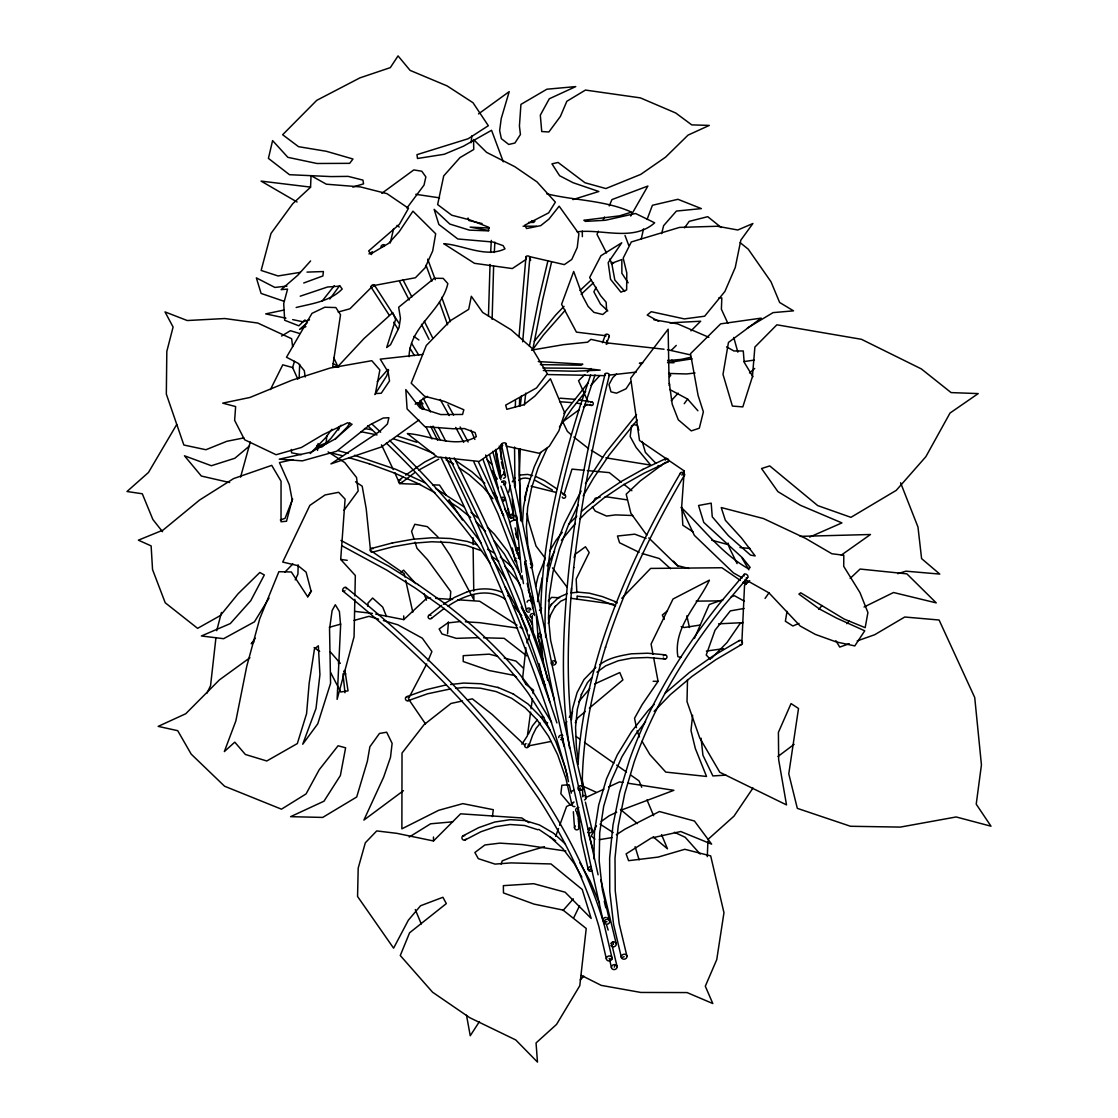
<?xml version="1.0" encoding="UTF-8"?>
<svg xmlns="http://www.w3.org/2000/svg" width="1118" height="1118" viewBox="0 0 1118 1118"><rect width="100%" height="100%" fill="white"/><g stroke="black" fill="none" stroke-linecap="round" stroke-linejoin="round"><path stroke-width="1.5" d="M420.242 407.371L420.242 400.705L427.495 396.387M518.71 448.779L520.667 520.695M514.559 447.046L514.951 487.546M589.549 830.632L589.563 828.256M492.116 319.385L493.625 266.098M354.839 599.332L354.057 636.799L337.105 699.379L340.613 625.437L339.411 611.546L335.302 604.74L332.116 610.526L329.544 629.071L330.565 683.377L317.764 723.807L302.726 744.225L316.017 708.449L319.93 674.601L318.337 645.813L314.493 648.845L309.169 683.154L306.584 713.661L297.332 743.568L266.783 760.981L245.373 754.482L234.78 742.156L224.341 751.589L235.842 720.984L246.757 666.272L259.711 618.799L278.871 571.703L291.351 571.969L307.757 596.886L311.056 591.003L306.108 572.15L298.115 565.708L282.714 562.061L309.84 505.392L325.045 494.953L338.642 492.297L345.099 499.103L340.697 559.447L355.328 575.504L354.909 595.936M488.454 316.114L490.033 264.449M540.735 612.762C541.992 541.881 559.224 472.355 580.438 405.079L590.667 374.977M593.854 858.792L594.469 831.988L598.717 804.946L606.515 778.827L617.346 754.776L631.46 731.731L648.063 710.657L654.072 704.522M298.171 564.87L297.933 574.149L295.222 579.893M571.326 592.819L571.438 588.054M687.514 679.534L687.011 701.615L699.728 737.936L719.796 772.259L786.513 804.904L778.659 759.695L778.408 732.346L791.055 703.585L798.518 708.477L788.777 773.824L797.316 808.356L850.505 826.272L900.339 827.096L956.156 816.965L990.995 826.202L976.224 804.177L981.436 764.866L974.728 697.534L939.092 620.015L904.755 617.01L874.667 634.745L857.199 640.907M519.451 405.722L519.632 398.874M515.314 407.385L515.51 400.524M338.502 664.078L338.6 660.836M520.275 448.849L519.339 474.857L521.281 520.555M707.289 856.64L707.918 841.141M741.863 642.361L744.546 585.245L749.731 580.703M494.31 252.472L494.869 242.159M490.662 252.458L491.319 240.412M500.71 445.188L501.144 459.246M512.296 498.894L513.833 520.024M522.693 341.801L529.89 257.196M519.004 336.658L525.963 256.958M578.118 764.349C580.032 724.045 589.242 684.468 600.925 645.98L601.051 645.519C620.518 585.035 648.384 527.584 680.555 472.9M522.483 522.12L523.531 506.789L527.584 486.847L534.25 466.807L540.763 452.497M809.67 537.059L841.91 522.903L800.404 505.28L777.89 491.613L761.54 468.526L769.743 465.926L817.719 505.602L850.924 517.341L896.259 490.355L925.858 456.689L950.02 413.045L978.208 393.592L951.097 392.6L921.344 368.912L861.433 339.299L776.87 324.807L754.888 347.041L752.414 376.724L742.813 406.896L732.402 406.072L722.997 374.39L728.461 342.443L761.162 318.141L720.691 323.843L690.505 353.679L698.079 395.367L703.376 411.843L699.323 428.208L691.287 430.891L678.277 419.781L672.225 404.241L669.053 381.196L668.145 329.181L630.664 378.261L639.51 440.478L684.23 470.944L681.728 506.063L682.818 525.208L693.006 531.847M537.492 601.666L542.328 577.461M447.549 633.696L448.444 621.901M450.107 599.989L450.75 591.562L427.593 559.769L417 548.295L415.03 542.146M532.517 607.94L533.272 597.823M508.662 492.227L510.465 485.575M317.568 450.442L318.113 443.553M326.051 443.72L326.847 435.573M338.614 430.039L338.964 426.587M571.438 719.782L572.626 708.337L577.112 692.545L584.015 679.534L595.838 667.362M692.615 715.254L690.994 730.529L695.326 748.487L706.534 776.451L665.741 772.091L649.865 754.552L642.053 741.318M525.949 647.825L522.567 678.696L525.935 684.356M215.956 637.553L210.561 685.669L206.942 693.202M524.384 404.968L525.767 393.131M520.261 405.862L521.477 395.702M299.149 377.996L299.666 364.468M471.027 142.713L471.908 135.837M631.6 425.623L630.175 436.551L636.17 447.507L650.676 465.102L605.858 457.835M492.409 816.587L493.317 809.698L462.838 803.632L438.787 810.257L401.879 828.829L402.019 753.057L424.099 724.618L451.015 703.46L462.503 700.972M530.603 712.138L527.403 735.812L521.896 744.197M531.05 708.756L532.42 698.61M533.104 693.537L533.566 690.155L525.726 684.23M547.037 581.262L548.659 571.242L555.311 547.219L564.394 523.573L581.136 491.012M787.016 611.378L785.381 621.245L792.858 625.996L798.979 623.439M532.643 350.172L542.551 300.211L551.537 262.199M529.401 346.035L538.792 299.275L547.82 261.235M641.257 238.959L643.535 228.883M574.149 557.77L574.89 554.5L585.455 546.758L589.2 552.544L576.189 579.04L576.86 592.652M409.062 356.67C409.691 326.666 441.68 311.097 447.843 283.595L443.217 278.382L434.231 278.27L398.665 307.24L400.454 318.309L399.042 327.56L390.503 344.763L386.674 347.53L395.632 319.496L392.795 312.593L363.965 338.572L337.468 367.011M535.69 586.503L538.093 576.357L544.913 559.615M390.238 242.997L393.662 228.589M605.117 373.943C589.34 437.515 576.553 501.898 569.132 567.022L569.09 567.455C562.913 627.45 560.062 688.464 569.621 748.263M609.366 375.075C593.658 438.577 580.955 502.89 573.66 567.944L573.702 567.511C567.022 631.824 564.856 697.339 576.762 761.204L582.939 787.17M661.646 233.62L663.617 225.668L676.418 211.064L701.377 208.605L677.941 199.297L652.409 205.279L647.084 219.435M531.861 617.681L532.406 615.613M548.295 623.453L550.433 615.166M216.724 630.678L221.448 612.468M240.566 477.148L250.278 442.001M581.514 694.138L577.321 709.315L575.56 727.231L576.399 747.369L578.146 759.178M528.031 485.645L524.915 496.699L525.376 500.053M292.553 367.822L294.453 361.324M584.518 406.002C562.186 476.743 544.745 550.112 545.053 624.696L545.71 637.47M562.242 497.035A1.803 1.719 -52.8 0 0 564.227 498.223A1.803 1.719 -52.8 0 0 565.68 496.252A1.803 1.719 -52.8 0 0 563.947 494.729L571.997 469.127L583.889 470.245M388.659 369.988L386.632 375.997L374.823 394.598M584.407 406.351L595.042 374.963M371.4 254.569L372.35 251.774L368.968 253.94M694.404 638.434L709.217 604.517L723.402 599.569M501.102 864.102L502.22 860.874L519.674 853.956L544.494 846.675M526.871 642.822L529.597 634.94M528.814 746.069L532.559 735.337L536.067 728.321L540.385 723.164L539.407 723.779M514.811 484.891L514.336 485.799M555.646 836.376L558.525 828.508M559.685 825.364L566.588 806.469L572.821 803.576M602.49 342.723L605.481 334.687M606.277 344.372L609.254 336.35M292.664 499.033L285.062 518.361L280.311 519.968M547.079 565.848L554.556 551.202M426.727 663.91L409.16 697.297M428.026 660.822L431.911 651.542L422.297 638.182L397.854 624.794L383.404 620.56M598.368 231.202L596.998 234.361L606.501 252.947M603.119 220.134L604.475 216.976M609.24 205.908L611.951 199.591L647.881 186.035L630.72 216.012M547.051 448.346L537.996 468.33L531.595 487.853L527.654 507.223L526.396 526.913L527.878 545.85L532.434 565.009M575.309 722.717L577.503 718.077L585.399 711.439M614.271 967.154L615.403 964.764M578.285 504.777L568.265 525.432L559.279 549.022L553.019 572.011L549.329 595.279L548.477 618.282L550.643 640.376L555.926 662.583A2.362 2.124 -13.4 0 1 552.669 664.931A2.362 2.124 -13.4 0 1 552.194 661.283A2.362 2.124 -13.4 0 1 555.926 662.583M573.813 917.626L579.599 905.692M528.521 733.869L532.489 725.806L537.087 720.118M270.43 389.567L282.77 364.817L292.609 367.543L297.849 379.198M596.453 825.811L591.24 835.998L594.916 839.143M581.304 694.697L587.439 682.665L591.729 677.69M592.945 502.485L595.181 498.251L600.156 497.189M511.764 516.181L512.715 514.392M579.362 790.133L580.494 787.98M596.243 287.354L593.854 291.812L600.436 304.012L607.801 310.93M551.216 604.684L558.539 597.543M550.168 615.669L555.269 606.291M548.742 609.128L551.481 604.195M684.523 475.052C652.493 529.653 624.78 587.006 605.467 647.378L605.607 646.931C592.442 689.554 583.596 733.66 582.324 778.338L582.771 796.827M565.177 724.562L566.826 721.697M569.3 717.393L572.598 711.649M681.826 475.08L684.23 470.944M583.149 495.917L593.476 478.224L609.184 455.054L637.246 420.061M585.469 483.619L606.11 452.315L636.533 414.68M549.763 550.922L555.953 540.427L562.312 532.336M269.033 598.102L254.457 621.818L223.614 638.699L201.38 635.974L230.28 623.592L250.781 600.659L264.323 574.973L259.837 572.486L238.12 593.728L220.33 615.585L197.607 628.344L165.226 602.784L152.551 569.607L151.126 545.905L138.38 540.162L163.032 530.1L199.591 500.026L233.578 478.588L271.73 465.368L281.051 481.201L281.023 521.771L286.501 521.24L292.175 499.914L289.31 484.737L279.458 462.586L293.07 459.582M339.704 285.579L329.81 299.037M479.44 1021.559L470.245 1035.757L466.513 1015.228M307.729 596.719L311.489 591.003M630.636 381.825L626.066 388.784L616.507 393.187L610.959 391.859L608.989 384.536L612.776 377.646L616.507 373.999M349.99 422.897L347.195 427.076L335.12 439.374M752.973 788.036L733.981 816.168L707.987 839.408M559.419 426.964L572.067 408.517L585.692 391.426M653.625 657.608L658.069 681.351L642.165 704.592L634.535 718.273L636.449 727.678M563.877 413.52L588.208 382.635M765.061 598.423L768.96 592.875L745.287 579.557M512.282 481.844L515.007 478.001M684.244 403.696L687.584 399.056L669.724 389.497M684.495 227.876L689.233 221.35L707.75 216.682L721.25 227.513M532.378 350.046L543.376 335.065L565.303 310.189M331.92 429.228L325.715 437.627L310.273 453.503M534.264 341.297L555.59 315.122L564.031 306.318M255.365 638.21L251.229 643.758L254.066 641.886M669.514 376.934L670.73 375.327L668.732 372.755M340.99 425.217L330.676 438.703L322.18 446.753M321.942 301.315L334.296 285.719M406.938 208.018L424.029 185.099L425.86 176.91L421.793 171.222L413.786 169.936L381.797 193.33M176.7 424.519L148.47 472.467L127.005 491.501L142.293 493.779L152.873 519.507L162.529 531.707M561.418 540.357L575.393 523.406M645.561 721.711L635.569 734.372L621.887 756.858L611.211 780.825L603.692 806.26L599.709 832.575L599.178 860.916L602.406 890.054L609.687 921.232A2.795 2.418 -13.3 0 1 605.942 924.097A2.795 2.418 -13.3 0 1 605.201 919.96A2.795 2.418 -13.3 0 1 609.687 921.232M377.241 381.643L387.918 369.401M344.009 510.269L358.179 490.942L356.53 477.484L344.791 462.6L328.077 451.882M818.767 609.394L821.982 605.565M747.579 577.629L722.997 606.767C685.865 653.597 654.226 705.262 634.213 761.777L624.766 793.473L618.24 825.964L615.012 858.051L615.235 890.808L619.148 923.58L626.96 956.281A2.865 2.46 -13.5 0 1 622.978 959.062A2.865 2.46 -13.5 0 1 622.446 954.814A2.865 2.46 -13.5 0 1 626.96 956.281M744.239 574.317L719.028 604.139C681.687 651.081 649.824 702.887 629.588 759.555L619.651 792.424L612.999 825.042L609.645 857.855L609.757 891.409L613.572 924.362L621.301 957.162M578.663 701.741L589.801 688.59M846.843 623.704L849.135 621.091M563.067 910.443L573.324 898.858M310.608 260.941L297.807 275.224L281.107 289.646L287.564 289.101L283.706 303.579L284.685 320.279L298.841 325.813L305.032 319.902M590.863 385.43L599.723 375.662M671.247 400.719L678.179 393.145M539.435 610.512L541.643 608.122M548.267 600.953L551.579 597.361L559.713 597.767M580.228 979.941L583.834 976.154M555.003 606.781L560.733 601.204L566.211 598.703M284.866 572.192L292.832 563.933M621.79 598.312L650.648 568.419L721.921 567.748L740.298 580.368M654.114 711.369L670.395 694.599L691.916 676.474L715.716 659.76L741.653 644.443M664.875 693.495L689.331 672.561L713.256 655.847L739.278 640.558M711.635 658.195L726.966 642.571L740.046 623.592L743.121 622.46M580.004 518.752L586.936 511.778L603.874 497.999L623.285 484.946L644.303 473.096L667.977 461.888M568.671 524.23L576.818 516.069M581.472 511.415L601.54 494.645L621.063 481.579L642.962 469.35M565.848 851.077L522.302 844.565L499.844 843.14L484.891 844.97L474.884 852.503L478.308 858.666L495.036 864.102L510.926 862.9L550.992 863.948L582.226 889.481L591.17 918.437L565.121 892.206L533.719 883.695L503.366 885.652L503.463 892.933L534.041 904.113L563.025 910.066L586.223 928.485L579.795 985.699L556.54 1024.423L536.053 1042.926L537.479 1062.1L515.761 1039.95L469.756 1017.701L432.554 992.197L400.272 955.527L409.579 932.803L446.32 903.596L442.924 897.279L420.564 905.748L408.349 920.198L393.592 948.162L357.564 896.482L358.193 868.127L365.334 842.776L376.724 830.926L396.792 833.329L433.504 840.96L460.602 813.82L521.799 817.957L528.856 822.694M371.861 286.907L349.934 308.792L338.139 312.034M671.317 350.325L676.264 345.42M690.952 330.858L700.665 321.229L669.864 322.822M584.784 374.628L578.551 380.735L588.124 401.991M587.285 372.196L591.017 368.535M850.155 578.425L860.077 569.048L906.88 573.855L936.241 602.895L893.534 592.512L864.046 607.018M581.122 294.327L593.518 282.7M579.962 290.54L591.156 280.059M375.69 614.061L403.78 619.624L427.188 597.795L430.584 598.018M307.45 322.529L299.582 329.377L305.913 326.638M749.507 372.965L754.692 368.451M401.11 572.234L403.57 570.138L415.728 583.624M249.496 445.942L234.85 458.254L211.372 465.731L184.456 455.781L201.338 476.044L229.651 482.543M589.354 708.113L622.908 679.926L619.777 672.547L594.706 683.936M667.39 610.917L662.345 614.998L664.246 619.372M588.767 870.503L590.863 868.854M428.655 615.557L441.582 605.439M431.31 618.45L444.251 608.388M399.084 480.167L403.025 477.12M405.652 475.094L424.868 461.902L435.852 456.424M401.292 482.962L414.429 472.872M777.96 756.495L794.129 744.322M403.444 790.678L363.895 820.081L383.698 777.01L390.503 757.291L392.125 743.358L386.674 732.22L379.463 733.45L369.876 746.768L367.347 761.33L356.698 796.994L322.697 817.426L290.596 816.671L323.996 801.187L340.375 775.543L345.616 747.816L338.083 745.762L319.217 769.729L306.08 793.906L281.47 809.18L224.578 786.234L191.206 754.147L177.72 730.683L158.183 726.379L185.742 713.745L219.394 679.898L249.915 657.733M665.42 462.321L640.362 480.88L626.192 494.17L630.859 513.246L646.791 535.173M478.518 113.91L509.207 91.634L501.227 118.578L499.648 130.568L501.353 138.674L508.746 144.46L514.881 143.048L520.429 134.537L519.423 125.971L520.932 104.393L546.884 89.216L575.742 86.589L549.287 98.789L540.315 115.182L541.741 131.547L548.868 131.98L560.384 116.454L566.84 101.277L585.455 90.069L640.376 97.881L675.691 112.974L691.749 124.881L709.301 125.412L688.031 135.124L665.587 157.149L640.74 174.394L605.858 188.551L584.952 182.737L558.092 162.459L551.957 163.843L559.629 175.736L573.045 182.695L598.829 191.499L572.933 199.591M418.845 420.033L381.587 446.907L330.914 463.9L379.645 431.394L387.443 423.974L388.896 417.713L383.194 418.034L369.988 424.784L336.658 451.253L302.405 460.854L279.276 459.163L311.042 452.161L335.093 439.011L352.086 424.239L347.642 422.758L322.515 434.93L301.427 447.479L276.104 454.733L244.576 439.737L234.64 420.382L235.632 406.575L222.706 403.137L249.957 397.463L291.91 380.232L330.145 368.032L371.805 360.695L379.868 369.988L375.41 393.536L381.224 393.27L389.511 380.945L388.17 372.112L380.232 359.144L422.688 354.462M601.204 821.478L609.212 815.735L616.703 812.241M841.295 555.115L870.475 534.502L800.195 536.361M596.914 672.156L605.676 665.853L618.156 660.78L631.838 658.083L647.671 657.496L665 659.019M599.849 664.581C608.807 657.747 620.406 655.693 631.237 653.82L647.671 653.219L665.042 654.813M525.977 259.46L512.31 268.558L474.465 263.317L443.748 243.682C463.509 245.066 485.757 258.146 504.987 248.839L503.114 245.625L492.898 242.019L457.793 238.972L438.857 224.452L434.133 209.346L449.827 224.061L469.378 230.126L488.524 230.867L488.734 227.247L469.923 219.911L451.784 215.229L437.641 204.58L443.706 175.917L459.973 157.624L473.752 149.491L473.557 139.54L486.568 152.355L514.769 166.666L536.975 181.871L555.38 202.134L548.659 212.867L524.747 225.207L526.592 228.533L540.749 225.612L548.882 219.17L559.168 206.187L578.886 233.704L577.237 247.511L571.773 259.46L564.338 264.617L530.086 256.735L530.547 260.48M616.367 834.755L625.046 829.109L659.396 811.528L694.446 821.017L711.621 844.146L680.736 831.526L651.193 838.067L626.108 853.9L628.582 860.678L658.153 857.087L684.803 849.289L710.685 855.899L723.961 912.693L716.75 959.621L705.304 986.216L712.795 1003.531L687.067 992.574L640.852 992.449L601.246 985.377L581.402 975.399M579.292 409.635L562.773 421.821L567.399 431.408L571.284 434.818M583.372 407.008L587.453 404.381M418.649 470.175L438.787 459.093M443.371 604.293L454.551 597.361L466.709 592.051M409.216 837.061L430.598 823.798L452.664 821.828M448.038 606.096C466.038 594.035 487.895 587.355 505.308 599.234M281.582 336.015L290.401 330.704L299.722 333.513M747.383 328.049L773.069 312.621L793.514 310.846L779.637 302.475L771.001 281.764L748.235 249.16L740.144 242.662M518.752 480.321C522.232 477.498 525.656 477.707 530.225 478.937M463.02 835.859L478.714 827.627L494.645 822.051L510.255 819.676L524.831 820.57M465.2 839.911L480.894 831.75L495.707 826.677L510.06 824.511L524.552 825.489L537.898 829.752M642.571 469.546L666.3 458.366A1.97 1.621 64.8 0 1 666.733 458.31M621.189 810.145L673.888 790.314L628.023 783.229M520.401 474.996L527.612 474.409L532.573 475.625M585.273 797.805L603.958 789.14M608.625 786.974L619.526 781.915L622.936 782.432M542.104 717.532L543.809 717.253M394.724 472.662L399.713 483.605L401.544 482.78M559.014 597.264L567.301 593.56M551.412 663.826L553.62 662.904M621.468 957.777L624.151 956.687M317.75 446.361L327.378 442.435M303.733 282.994L322.878 275.964L323.423 271.548L306.989 272.107M406.714 696.696L426.251 689.68L445.649 685.041M407.972 700.734L427.495 693.803L450.708 688.884M849.261 643.716L839.73 647.084L835.859 640.67M731.284 596.816L734.442 595.712L744.392 601.191M897.782 573.674L905.957 571.172L939.777 574.079L921.595 558.609L917.976 527.053L900.591 482.78M300.211 296.186L327.546 287.005L340.082 286.124L342.192 289.017C330.187 301.357 312.16 303.565 296.158 307.492M352.771 187.069L363.56 183.841L362.945 180.11L348.159 176.378L331.054 176.588L289.492 174.701L268.418 158.379L272.596 140.602L287.871 157.331L316.981 163.494L349.654 163.34L352.981 159.008L326.302 151.279L298.548 146.682L282.644 134.733L316.743 100.34L359.898 77.883L390.322 67.625L398.05 55.9L410.11 70.392L447.102 85.904L473.012 102.73L488.328 125.719L468.162 138.744L416.986 154.647L417.489 158.49L444.265 154.27L463.453 146.206L491.557 130.303L503.31 161.803M329.279 627.296L340.794 624.11M354.043 620.448L368.954 616.325L378.583 619.148M309.518 319.902L302.782 321.746L292.664 319.608M392.278 542.957L412.835 539.267L431.967 537.786L450.47 538.499L467.31 541.461L477.093 544.815M371.26 548.519L392.711 542.845M372.252 552.208L393.243 546.702L413.297 543.194L431.869 541.755L449.813 542.51L466.08 545.36L481.495 550.727M467.198 591.869C478.476 588.124 491.04 587.537 502.122 592.33M690.798 357.299L681.169 359.395L667.698 360.625M467.422 699.896L472.341 698.834L492.199 714.486L524.789 745.189M284.307 309.979L265.693 313.892L285.928 318.183M528.674 610.107L530.924 609.645M243.836 437.907L226.856 441.289L205.922 449.729L183.855 445.02L166.33 394.095L166.82 351.415L173.094 327.043L165.003 311.908L187.223 320.531L224.802 318.532L257.755 323.032L291.63 338.712L292.637 346.79M527.71 746.041L551.062 741.444M692.112 358.822L667.502 362.693M744.057 608.471L730.333 610.889L715.017 630.217L706.213 655.008L710.447 659.396M531.581 350.116L563.304 344.693L587.621 342.192L590.905 339.341L606.501 342.849L664.036 349.235M599.318 839.674L612.021 837.578M373.077 285.691L415.421 277.739L425.064 267.859L432.694 250.935L435.685 233.76L412.947 211.176L399.224 231.678L388.617 243.389L370.715 253.968L368.647 250.963L399.392 224.327L408.503 208.297L386.968 193.652L360.387 186.902L326.302 184.191L311.056 175.652L310.552 187.237L292.748 203.7L271.003 233.438L261.137 270.444L278.033 275.95L300.407 272.331M699.602 625.13L684.3 627.505L681.169 626.639M577.181 231.831C602.434 228.701 633.137 241.893 654.673 222.817L635.555 213.496L605.299 220.288L585.413 221.378L583.848 220.26L619.512 215.858L631.558 212.127C604.754 200.08 574.736 200.639 546.688 193.791M744.099 361.575L754.37 360.066M706.436 651.067L723.43 648.664M571.088 592.987L577.629 592.149M695.047 372.993L686.62 373.957L668.592 373.454M286.921 286.096L274.888 287.438L256.357 277.879L261.095 293.433L283.706 301.161M460.574 621.496L447.745 622.936L439.136 628.987L442.001 633.948L456.284 638.35L478.448 637.651M609.436 375.075L636.24 372.098M450.596 684.495L463.774 683.056L481.019 683.755L498.39 687.598M455.627 688.353L463.83 687.486L480.447 688.199L496.126 691.581L511.764 698.345L525.181 707.75L537.017 719.726L548.589 736.357L557.728 754.902L565.932 778.589L571.955 804.806A2.585 2.278 -13.4 0 0 574.904 806.553M642.71 362.889L639.398 363.196L641.061 364.119M568.503 784.822L561.879 785.255L560.845 793.752L570.459 805.156M725.889 775.137L712.879 775.934L702.915 755.209L701.098 738.215M718.622 623.83L742.925 622.642M696.179 601.135L718.832 600.883M523.07 226.185L536.361 226.227M528.521 222.412L533.593 222.44L534.893 221.196L531.595 220.847M653.15 681.281L658.069 681.351M542.859 368.018L583.945 368.325L600.184 370.128L574.456 371.232L543.348 370.505M718.818 297.863L721.823 297.919L721.389 309.225L727.846 323.27M547.862 374.558L604.405 375.634M483.591 637.777L504.162 638.336L526.648 655.819M604.181 921.665L606.99 921.735M632.704 515.524L615.571 514.895L606.557 516.069L595.195 511.052L592.386 506.747M399.713 483.605L420.494 484.387M432.624 484.835L439.542 485.1L446.222 495.274M538.261 361.547L582.799 364.189L581.178 365.209L540.343 364.608M489.335 228.072L470.147 227.108L488.762 230.532M571.102 598.326L612.329 604.027M465.381 621.804L479.804 622.684L517.606 628.092M435.657 598.354L452.566 599.458M457.639 599.793L479.636 601.232L517.005 625.144M672.617 362.791L670.115 362.623L667.586 360.359M559.573 401.697L571.438 402.578M560.076 398.19L575.379 399.35M658.055 465.619L661.143 465.871M577.657 596.271L588.837 597.264L601.33 600.464L614.607 605.635M605.187 496.63L627.24 499.886M587.285 470.566L609.352 472.634L621.273 482.221M578.16 592.149L589.382 593.197L602.406 596.593L616.158 601.959M739.948 547.499L750.164 548.519M439.542 197.858L415.798 194.308M355.203 611.434L372.378 613.405M310.538 187.111L261.067 181.102L297.067 202.009M605.593 335.707L576.427 332.13L561.585 304.32L573.702 271.464L582.632 296.116L588.11 306.402L593.924 312.383L602.784 314.493L606.669 311.167L606.152 302.251L600.576 295.627L589.647 277.53L600.967 255.701L621.762 242.774L608.192 262.618L610.54 279.276L620.881 292.147L626.639 289.911L626.793 272.974L623.187 258.132L631.321 241.963L679.52 227.401L717.309 226.255L737.796 230.001L752.889 223.516L740.829 240.132L735.267 267.454L724.911 291.435L704.647 316.212L684.328 318.896L651.249 311.698L647.21 315.038L658.656 321.369M340.697 559.447L347.223 560.314M667.46 349.71L690.211 354.825M576.483 403.081L581.472 403.877M584.784 404.395L591.436 405.443M578.705 399.881L591.995 402.019M364.524 428.529L371.539 429.745M360.862 431.688L377.032 434.916M531.106 486.176L556.079 492.409M653.723 319.706L677.62 323.871L708.854 337.301M336.923 367.291L332.731 366.522L340.529 314.745L335.861 307.562L324.821 307.226L311.992 313.347L286.488 357.229L298.408 363.448L304.278 370.659L305.228 376.99M301.371 454.691L291.602 452.818L291.281 449.464M544.41 722.06L547.638 722.773M482.082 223.544L469.057 220.567L468.037 218.01M316.771 445.495L321.774 446.711M338.447 450.764L348.201 453.391M633.193 424.407L637.4 425.441L638.825 430.262M330.97 452.93L342.625 455.781M680.974 657.426L677.885 656.657C673.05 627.673 697.981 604.419 709.399 580.158L673.022 599.01L651.081 644.038L652.982 654.212M506.105 446.124L539.365 453.321L549.259 446.32L558.902 430.793L564.8 413.045L550.433 378.764L534.949 396.051L523.811 404.772L506.831 409.314L505.671 405.135L536.528 387.932L547.303 373.747L532.168 348.467L511.108 329.81L482.71 312.481L471.321 296.284L468.694 309.351L450.386 320.684L426.307 345.476L411.214 383.194L424.616 396.275L444.251 401.334L463.83 409.761L462.559 414.457L440.758 414.568L419.879 407.832L405.806 389.595L407.092 408.936L424.91 426.657L453.069 428.753L464.431 428.557L475.108 432.596L476.338 436.635C455.305 449.17 429.55 435.014 407.371 433.532L437.292 456.983L479.119 461.441L502.737 445.271A2.362 1.16 -11.5 0 1 501.744 443.776A2.362 1.16 -11.5 0 1 505.098 442.91A2.362 1.16 -11.5 0 1 505.504 444.559M688.758 568.447L677.117 565.512L648.775 537.912M743.316 582.185L746.614 583.023L745.175 580.088M497.552 656.308L489.181 654.156L463.201 655.679L463.229 661.521L489.251 670.548L513.959 675.356L516.572 677.326M504.246 658.041L515.957 661.059L523.266 668.075M711.705 540.204L728.293 544.648M642.165 553.508L659.327 558.553L670.534 568.727M354.518 455.292L396.01 469.406L425.385 482.962M348.928 457.667L369.415 463.844M525.432 820.682L539.491 824.986L553.494 833.148M609.142 958.475L611.812 959.3M398.064 436.313L416.762 442.267M393.676 438.913L415.393 445.872L433.868 453.573M369.038 463.704L394.612 473.096M646.05 538.415L634.786 534.18L617.471 536.025L619.554 542.747L639.105 552.32M535.564 476.408L544.578 480.67L557.225 489.111M534.683 480.069L552.432 490.033M513.092 693.887L528.143 704.088L541.238 717.421M497.873 687.374L513.623 694.11M394.221 472.942L417.685 483.395L434.972 492.731M582.813 786.15L595.964 792.117M674.406 832.267L685.222 837.298L700.175 854.068M340.976 540.441L388.798 566.197L418.174 584.658M342.136 545.891L386.73 570.11L415.295 588.068L442.295 607.228C474.675 631.977 504.47 660.347 528.409 693.453L543.362 716.89L555.8 741.667L565.205 767.283L568.503 781.636M446.012 459.903L453.587 463.956M435.531 488.398L464.152 506.887M487.532 549.287L494.575 553.172M491.277 556.177L498.768 561.32M742.324 577.894L733.45 572.905L694.376 535.382L681.114 507.292C702.984 528.241 721.753 553.662 748.501 568.81L750.164 567.441L742.296 557.686L703.767 522.427L698.554 505.49L711.188 503.156L712.25 516.782L728.461 535.746L750.541 555.101L755.181 555.926L741.5 538.01L725.344 520.261L721.236 507.544L763.468 518.556L805.393 538.289L831.876 553.759L843.797 555.241L843.727 566.351L859.98 592.624L867.917 612.552L865.164 627.673L844.174 619.065L800.726 592.806L798.909 594.105L819.312 608.905L836.781 618.212L864.745 630.804L854.795 645.924L836.138 641.9L815.26 634.367L800.222 626.038L768.96 592.875M726.588 346.859L733.883 350.968L743.274 350.968L744.169 362.232L752.917 376.724M507.768 595.67L510.591 597.347M588.529 448.542L573.869 437.082M591.338 450.288L602.588 457.304M502.038 481.746L503.729 482.794M333.178 363.518L338.824 367.053M519.884 626.988L522.763 628.833M600.059 824.12L613.209 832.589M447.717 500.598L458.576 507.684L470.706 517.466M355.524 481.774L362.19 486.19L366.201 508.69L370.505 550.447L404.185 573.618L404.926 576.986M562.675 493.89L563.947 494.729M538.722 829.332L555.632 840.708M743.135 582.31L745.958 584.253M455.543 460.56L471.866 471.754L484.807 483.255M458.59 467.464L469.392 474.912L483.186 487.21L492.926 498.754M314.116 647.574L319.664 651.445M444.936 603.594L445.313 603.86C477.861 628.637 507.824 657.049 531.944 690.211M576.091 736.496L580.284 739.459M584.49 742.422L613.88 763.161M616.675 765.131L626.471 772.049M630.664 775.012L639.063 780.937L641.704 787.254M417.825 584.407L445.313 603.86M413.842 336.364L418.915 340.012M487.127 459.805L492.032 464.515M397.03 225.431L399.252 227.066M561.208 492.144L565.177 495.19M623.914 484.346L631.866 490.732M470.944 512.337L477.735 517.788M500.333 557.085L510.716 565.75M504.987 566.477L517.886 581.053L520.331 585.301M346.063 587.523C420.438 647.601 489.656 715.45 542.761 795.373L543.068 795.806C569.02 835.789 590.625 878.79 604.139 924.6M342.877 591.073C407.245 643.13 467.408 701.042 517.033 767.521L538.471 798.294C564.227 838.179 585.636 881.068 598.955 926.766L606.361 958.909M330.229 651.794L340.347 663.351M620.406 809.39L637.414 823.631M653.108 836.781L667.488 848.828L661.535 834.615M553.983 833.581L565.456 844.062M550.168 836.977L562.801 848.618L574.275 863.641L581.849 877.225M371.917 424.043L380.707 432.191M367.626 425.679L376.375 433.812M437.921 536.989L427.328 526.648L414.82 524.286L411.578 531.371L414.037 539.072M389.497 440.352C422.394 472.187 453.768 505.797 480.964 542.677M386.395 443.119C424.351 479.888 460.183 519.157 489.964 562.913M513.609 605.872L521.771 615.78M487.378 527.193L494.477 534.306L507.754 551.426L520.122 574.219M476.1 521.827L485.505 531.302M655.749 463.215L645.393 452.385L642.151 441.428M673.511 561.194L678.249 566.295M420.242 400.705L423.037 403.836M687.584 399.056L697.898 410.753M624.738 291.463L614.83 280.017L611.742 263.275L621.832 259.558L621.874 273.309L628.162 282.798M492.982 492.479L497.342 497.636M510.367 565.345L513.637 569.23M491.99 470.664L497.314 479.105M561.138 737.321L562.55 739.124M494.352 541.07L504.246 553.885L514.28 571.382L521.896 590.57L526.48 610.512M545.277 558.315L536.025 546.045L528.185 520.108L527.249 513.428M548.365 562.396L550.419 565.121M552.516 567.888L567.147 587.285M343.673 671.107L345.755 673.916M671.834 360.122L673.861 362.875M491.599 557.602L506.244 580.158M540.902 716.931L550.363 730.417M408.336 698.806L425.497 723.891M521.533 607.521L529.82 619.721M440.758 541.266L450.205 555.492L473.906 599.835L473.822 594.65M449.087 499.634L462.447 519.996M374.418 285.118L398.916 323.13M371.064 287.13L389.204 315.136M532.252 690.644L551.593 722.354M411.55 343.296L418.719 355.063M393.718 322.263L398.218 329.461M505.266 587.006L519.968 613.866L527.444 630.776M504.567 508.886L508.075 514.587M502.01 512.687L503.743 515.524M409.915 348.173L414.373 355.566M639.454 736.902L637.078 730.823M742.017 558.05L748.864 569.761M528.185 590.066L533.258 600.953M440.199 399.447L449.226 415.561M381.476 444.838L393.284 469.546M579.893 862.844L590.108 880.998L599.528 903.316M447.913 404.73L453.615 415.099M460.141 426.964L468.121 442.001M455.725 427.411L463.704 442.393M521.295 606.822L534.6 635.513L542.677 658.893L547.694 680.135M423.191 398.05L430.514 411.955M438.647 427.411L445.705 441.149M420.116 401.432L424.169 409.146M433.085 426.14L440.212 439.919M403.053 279.905L411.871 296.913M330.676 672.645L340.738 692.014L348.033 690.84L344.917 670.437M399.559 281.47L409.16 300.001M609.673 259.138L612.049 263.778M454.174 457.821C493.164 536.081 530.184 615.976 554.402 700.189M449.422 458.101C488.58 536.766 525.712 617.108 549.818 701.824M424.309 321.285L432.638 337.846M421.5 324.304L429.046 339.355M419.18 403.207L422.255 409.398M430.723 426.419L437.655 440.338M425.86 426.615L432.009 438.983M737.111 563.626L729.523 548.099L728.097 543.096M478.35 461.762L501.828 511.988L519.982 559.321M473.92 462.111L498.027 513.861L516.055 561.18M445.775 457.122C487.588 543.614 526.592 631.712 556.918 722.955M440.911 457.318C490.397 560.761 537.534 666.16 567.664 777.08M502.834 499.117L503.673 500.878M530.114 620.197L532.336 624.864M333.681 357.536L337.119 364.887M470.999 430.234L474.87 439.458M647.001 799.887L653.611 815.679M415.281 909.563L421.276 923.957M386.507 616.563L382.719 607.116L372.615 598.032L367.934 603.147L367.948 606.375M485.659 455.026L508.969 519.591L518.976 557.728M483.06 459.554L502.904 514.629M424.071 593.812L426.503 600.17M625.004 235.451L628.651 245.135M427.691 259.152L435.307 279.724M426.07 265.357L431.911 281.205M504.134 483.172L509.529 497.859L513.749 515.482M441.722 297.346L450.442 321.649M500.892 486.176L505.615 499.201L509.766 516.809M439.472 302.056L447.577 324.779M576.664 812.646L579.823 821.884M537.506 635.737L541.224 646.805M606.669 925.369L608.164 930.092M561.879 738.872L564.352 746.838M635.122 846.703L639.119 859.896M515.887 560.705L521.393 579.082M492.731 451.351L500.067 478.448M588.515 833.315L593.309 850.77M489.712 455.25L498.321 488.538M733.771 337.468L737.838 352.142M606.822 340.557L607.633 343.799M600.743 879.656L616.228 943.816M585.413 802.109L592.065 829.891M581.737 778.701L586.084 796.966A2.585 2.278 -13.4 0 1 584.462 799.943M515.831 533.915L516.642 537.297M527.137 583.247L531.539 601.861M611.672 943.69L617.094 966.665A2.865 2.46 -13.5 0 1 613.125 969.446A2.865 2.46 -13.5 0 1 612.58 965.211A2.865 2.46 -13.5 0 1 617.094 966.665M505.42 475.751L499.271 446.04M604.265 901.248L605.816 907.816M604.321 925.201L612.035 958.014A2.865 2.474 -13.4 0 1 608.052 960.809A2.865 2.474 -13.4 0 1 607.507 956.561A2.865 2.474 -13.4 0 1 612.035 958.014M517.522 538.974L515.132 527.892M534.586 614.998L529.764 594.287L524.719 562.102M569.286 784.934L570.837 791.558M609.534 959.356L611.434 967.559M501.423 462.027L502.946 468.596M500.403 472.034L495.889 449.716M602.658 918.744L555.506 706.129L501.423 444.503M538.988 663.659L543.53 683.252M598.102 874.807L560.453 705.178L506.063 443.622M541.978 654.226L538.093 637.302L536.374 616.228M500.92 479.832L497.203 459.917M512.282 547.988L515.216 560.691M499.872 473.152L496.001 456.2L495.595 449.45M591.939 871.006A2.697 2.362 -13.1 0 1 588.194 869.413L581.528 840.121L577.922 809.725M405.68 580.34L412.808 612.231M686.871 615.766L689.457 627.505M613.027 941.957L613.489 944.389M522.092 575.463L523.476 583.624M542.859 659.886L540.972 634.828M521.547 572.192L516.153 515.817M342.974 673.861L345.001 692.713M496.56 453.363L496.881 456.633M574.54 828.075L573.352 811.738M578.97 827.208L578.202 818.488M531.889 616.926L533.034 631.6M516.698 515.985L517.047 520.89M508.424 509.053L508.872 515.566M577.042 596.048L577.209 599.458M403.71 615.906L403.78 619.624M582.282 231.049L582.366 236.667M472.956 537.716L473.068 544.62M473.124 548.072L473.766 591.198M515.3 481.606L515.356 486.512M433.477 837.019L433.504 840.96M517.41 533.16A7.309 6.736 -13.2 0 1 515.538 533.538M509.794 522.455A7.309 6.736 -13.2 0 1 516.726 520.149M571.214 793.207A2.571 2.278 -13.5 0 1 574.009 790.426M605.886 336.057A2.068 1.258 20.4 0 1 606.04 334.254A2.068 1.258 20.4 0 1 608.849 334.995A2.068 1.258 20.4 0 1 608.681 336.798M529.639 611.923A2.264 2.054 -13.3 0 1 526.746 611.169A2.264 2.054 -13.3 0 1 527.43 608.43A2.264 2.054 -13.3 0 1 530.435 608.695M532.447 617.723A2.278 2.054 -13.1 0 1 530.156 615.78A2.278 2.054 -13.1 0 1 532.378 613.586A2.278 2.054 -13.1 0 1 534.67 615.529M526.55 257.797A1.97 1.118 5.6 0 1 526.508 256.19A1.97 1.118 5.6 0 1 529.289 256.357A1.97 1.118 5.6 0 1 529.331 257.951M541.657 657.719A2.348 2.11 -12.9 0 1 542.971 658.781M667.977 458.897A1.97 1.621 64.8 0 1 666.733 462.055M665.28 460.183A1.97 1.621 64.8 0 1 665.923 458.548M614.704 601.973A1.998 1.887 -68.9 0 1 617.15 603.021M615.571 605.76A1.998 1.887 -68.9 0 1 613.489 604.069M527.095 602.183A2.25 2.04 -13.2 0 1 529.834 600.268A2.25 2.04 -13.2 0 1 531.427 602.923M371.917 287.55A1.956 1.132 -33 0 1 371.26 285.998A1.956 1.132 -33 0 1 373.817 284.727A1.956 1.132 -33 0 1 374.027 286.488M501.605 497.678A2.068 1.901 -13 0 1 504.847 498.572A2.068 1.901 -13 0 1 502.611 501.046M465.996 839.115A2.292 2.166 65 0 1 463.173 839.897A2.292 2.166 65 0 1 462.055 837.005A2.292 2.166 65 0 1 464.669 835.719M345.015 590.737A2.39 1.425 -50.1 0 1 342.597 590.472A2.39 1.425 -50.1 0 1 344.554 587.439A2.39 1.425 -50.1 0 1 346.3 588.753M582.841 795.681A2.585 2.278 -13.4 0 1 586.084 796.966M663.323 655.861A2.11 1.97 -85.5 0 1 666.3 655.302A2.11 1.97 -85.5 0 1 666.272 658.516A2.11 1.97 -85.5 0 1 663.309 657.971M525.907 564.492A2.194 1.998 -13.3 0 1 526.173 560.775M743.987 576.077A2.362 1.649 39.9 0 1 745.273 574.009A2.362 1.649 39.9 0 1 747.956 576.217A2.362 1.649 39.9 0 1 746.195 577.908M669.109 383.446A1.998 1.439 43.7 0 1 669.151 385.458M578.062 788.875A2.585 2.278 -13.4 0 1 580.801 785.73A2.585 2.278 -13.4 0 1 582.688 789.112A2.585 2.278 -13.4 0 1 578.355 789.392M605.467 374.949A2.194 1.244 13.4 0 1 605.872 373.314A2.194 1.244 13.4 0 1 608.779 373.859A2.194 1.244 13.4 0 1 608.877 375.592M545.277 684.635A2.39 2.152 -13.3 0 1 544.047 681.128M530.267 563.682A2.194 1.998 -13.3 0 1 532.531 565.512A2.194 1.998 -13.3 0 1 530.449 567.692M501.563 477.037A2.04 1.887 -13.1 0 1 503.044 474.563A2.04 1.887 -13.1 0 1 505.504 476.072A2.04 1.887 -13.1 0 1 503.589 478.28M515.943 548.938A2.152 1.984 -13 0 1 519.297 548.253M501.786 482.193A2.04 1.887 -13 0 1 504.246 480.95A2.04 1.887 -13 0 1 505.699 483.088A2.04 1.887 -13 0 1 503.491 484.695M590.821 402.34A1.733 1.565 -80.8 0 1 592.833 402.48A1.733 1.565 -80.8 0 1 593.001 404.688A1.733 1.565 -80.8 0 1 591.045 405.317M590.695 405.079A1.733 1.565 -80.8 0 1 590.234 404.367M431.8 617.625A1.956 1.831 51.9 0 1 429.326 618.743A1.956 1.831 51.9 0 1 428.278 616.074A1.956 1.831 51.9 0 1 430.933 615.417M563.039 738.719A2.488 2.222 -13.3 0 1 560.691 739.543M558.707 737.587A2.488 2.222 -13.3 0 1 562.829 735.574M587.691 829.025A2.641 2.32 -13.5 0 1 591.408 828.871A2.641 2.32 -13.5 0 1 591.352 832.169A2.641 2.32 -13.5 0 1 587.649 832.323M528.143 744.071A2.138 2.082 20.4 0 1 528.045 747.271A2.138 2.082 20.4 0 1 524.845 746.558A2.138 2.082 20.4 0 1 526.061 743.61M571.955 804.806A2.585 2.278 -13.4 0 1 574.079 802.053M408.433 700.525A2.124 1.915 71 0 1 405.834 699.938A2.124 1.915 71 0 1 406.002 697.115A2.124 1.915 71 0 1 408.629 697.227M409.258 699.239A2.124 1.915 71 0 1 408.811 700.189M605.495 922.28A2.795 2.418 -13.4 0 1 603.021 919.751A2.795 2.418 -13.4 0 1 606.082 917.417M607.409 917.794A2.795 2.418 -13.4 0 1 607.94 918.199M578.258 812.199A2.599 2.292 -13.4 0 1 575.658 809.753A2.599 2.292 -13.4 0 1 578.858 807.629M415.225 404.269A2.222 1.16 -26.4 0 1 418.132 402.648A2.222 1.16 -26.4 0 1 418.803 404.269M401.781 482.263A1.775 1.621 52 0 1 399.643 483.13A1.775 1.621 52 0 1 398.595 480.852A1.775 1.621 52 0 1 400.747 479.985M516.809 561.977A2.18 1.998 -13.1 0 1 516.097 558.357M518.277 558.189A2.18 1.998 -13.1 0 1 518.738 558.469M381.839 247.274A1.901 1.09 -28.1 0 1 381.476 245.667A1.901 1.09 -28.1 0 1 384.061 244.716A1.901 1.09 -28.1 0 1 383.977 246.491M519.423 552.837A2.152 1.984 -13.3 0 1 516.851 553.368M515.915 550.727A2.152 1.984 -13.3 0 1 519.283 550.042M503.701 471.88A2.026 1.873 -12.9 0 1 503.575 473.319M500.431 473.948A2.026 1.873 -12.9 0 1 500.291 471.293M611.155 263.387A1.761 1.314 50.2 0 1 613.614 263.219M541.489 637.008A2.306 2.082 -13.5 0 1 538.694 635.625A2.306 2.082 -13.5 0 1 540.329 632.998M373.049 551.859A1.929 1.677 75 0 1 370.757 551.551A1.929 1.677 75 0 1 370.673 548.966A1.929 1.677 75 0 1 372.951 548.826M610.833 943.634A2.823 2.432 -13.5 0 1 615.11 942.278A2.823 2.432 -13.5 0 1 615.221 946.163A2.823 2.432 -13.5 0 1 610.889 945.507M578.453 826.174A2.25 2.222 -4.5 0 1 578.244 829.318A2.25 2.222 -4.5 0 1 575.057 829.109A2.25 2.222 -4.5 0 1 575.281 825.964M588.194 869.413A2.697 2.362 -13.1 0 1 591.129 866.52M680.485 473.669A2.264 1.425 29.4 0 1 681.938 472.313A2.264 1.425 29.4 0 1 684.482 473.99A2.264 1.425 29.4 0 1 683.475 475.639M738.635 641.313A2.278 1.859 59.1 0 1 741.08 640.586A2.278 1.859 59.1 0 1 742.394 643.367A2.278 1.859 59.1 0 1 740.186 644.569M510.8 517.913A2.096 1.943 -13.3 0 0 513.847 515.985A2.096 1.943 -13.3 0 0 510.619 514.546A2.096 1.943 -13.3 0 0 510.8 517.913"/></g></svg>
